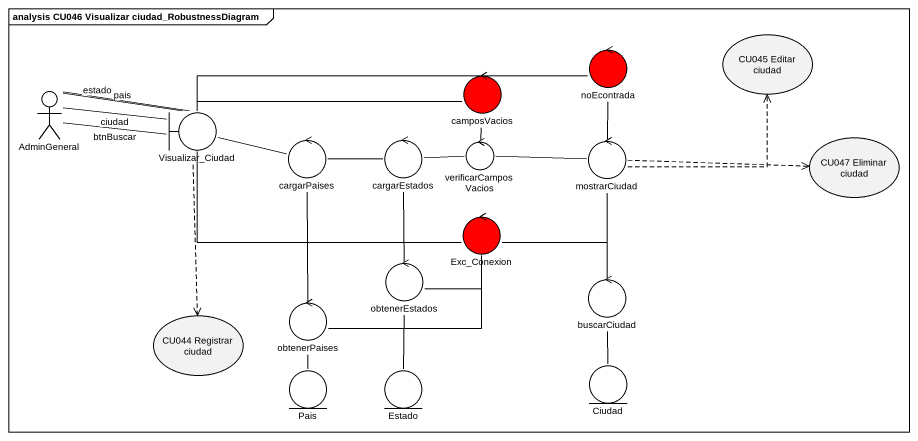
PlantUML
@startuml
mainframe analysis CU046 Visualizar ciudad_RobustnessDiagram
control noEcontrada #FF0000
usecase "CU045 Editar ciudad" as CU045_Editar_ciudad
actor AdminGeneral
control camposVacios #FF0000
boundary Visualizar_Ciudad
control cargarPaises
control cargarEstados
control verificarCamposVacios
control mostrarCiudad
usecase "CU047 Eliminar ciudad" as CU047_Eliminar_ciudad
control Exc_Conexion #FF0000
control obtenerEstados
control buscarCiudad
usecase "CU044 Registrar ciudad" as CU044_Registrar_ciudad
control obtenerPaises
entity Pais
entity Estado
entity Ciudad
noEcontrada -left- Visualizar_Ciudad
noEcontrada -- mostrarCiudad
AdminGeneral -right- Visualizar_Ciudad : pais
AdminGeneral -right- Visualizar_Ciudad : estado
AdminGeneral -right- Visualizar_Ciudad : ciudad
AdminGeneral -right- Visualizar_Ciudad : btnBuscar
camposVacios -left- Visualizar_Ciudad
camposVacios -- verificarCamposVacios
Visualizar_Ciudad -right- cargarPaises
Visualizar_Ciudad ..> CU044_Registrar_ciudad
cargarPaises -right- cargarEstados
cargarEstados -right- verificarCamposVacios
verificarCamposVacios -right- mostrarCiudad
mostrarCiudad .up.> CU045_Editar_ciudad
mostrarCiudad .right.> CU047_Eliminar_ciudad
mostrarCiudad -- buscarCiudad
Exc_Conexion -left- Visualizar_Ciudad
obtenerEstados -up- cargarEstados
obtenerEstados -up- Exc_Conexion
buscarCiudad -left- Exc_Conexion
obtenerPaises -up- cargarPaises
obtenerPaises -right- Exc_Conexion
Pais -up- obtenerPaises
Estado -up- obtenerEstados
Ciudad -up- buscarCiudad
@enduml
